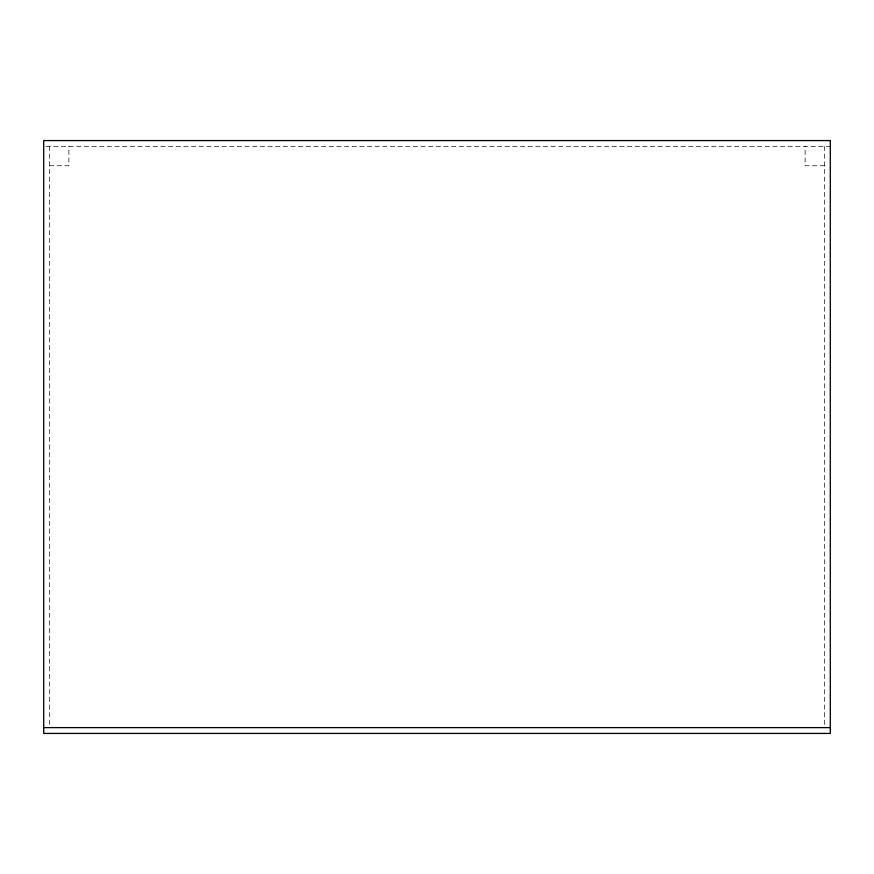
<?xml version="1.0" encoding="UTF-8"?>
<svg xmlns="http://www.w3.org/2000/svg" width="874" height="874" viewBox="0 0 874 874"><rect width="100%" height="100%" fill="white"/><g stroke="black" fill="none" stroke-linecap="round" stroke-linejoin="round"><path stroke-width="0.66" stroke-dasharray="4.37 3.28" d="M46.027 146.384L830.3 146.384M49.512 165.754L68.882 165.754L68.882 146.384M824.488 165.754L805.118 165.754L805.118 146.384M824.488 146.384L824.488 727.616M49.512 146.384L49.512 727.616"/><path stroke-width="1.31" d="M43.7 727.616L830.3 727.616M830.3 140.572L43.7 140.572L43.7 733.428L830.3 733.428L830.3 140.572"/></g></svg>
